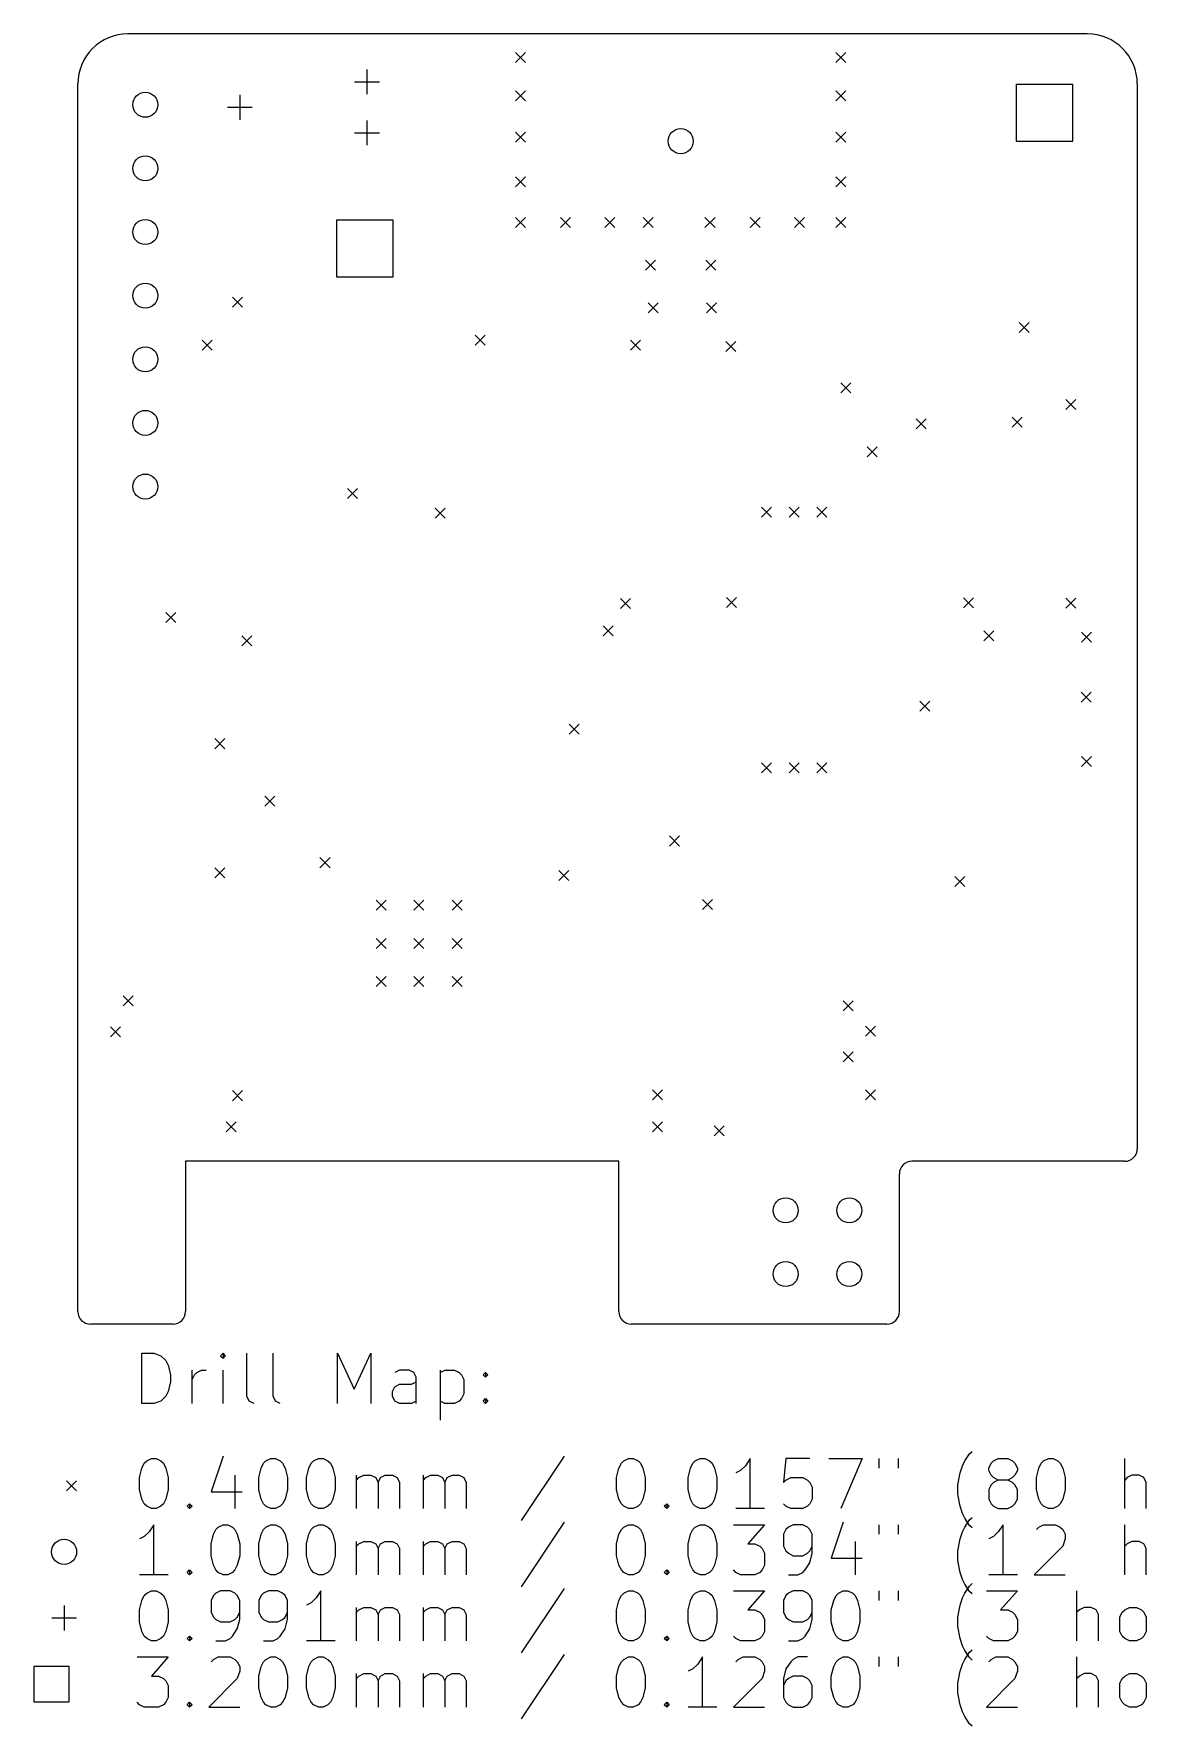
# Model space of a CAD drawing. Extents: x 81.3 to 151.1, y -172.5 to -105.
# Drawn here: x 81.3 to 125.7, y -172.5 to -105 of the extents above; entities that cross this region are included whole.
import ezdxf

# ---------------------------------------------------------------- set-up
doc = ezdxf.new("R2010")
doc.units = 0
doc.layers.add('BLACK', color=7, linetype='CONTINUOUS')

msp = doc.modelspace()

# ---------------------------------------------------------------- linework, layer by layer
at = {"layer": 'BLACK', "linetype": 'CONTINUOUS'}
for p, q in [((123.332, -104.968), (85.032, -104.968)), ((100.5, -105.718), (100.9, -106.118)), ((100.9, -105.718), (100.5, -106.118)), ((113.3, -105.718), (113.7, -106.118)), ((113.7, -105.718), (113.3, -106.118)), ((94.576, -106.39), (94.576, -107.381)), ((83.032, -155.968), (83.032, -106.968)), ((94.0807, -106.885), (95.0713, -106.885)), ((100.5, -107.242), (100.9, -107.642)), ((100.9, -107.242), (100.5, -107.642)), ((113.3, -107.242), (113.7, -107.642)), ((113.7, -107.242), (113.3, -107.642)), ((122.761, -106.989), (120.499, -106.989)), ((120.499, -106.989), (120.499, -109.251)), ((122.761, -109.251), (122.761, -106.989)), ((125.332, -106.968), (125.332, -149.468)), ((89.0007, -107.901), (89.9913, -107.901)), ((89.496, -107.406), (89.496, -108.397)), ((94.576, -108.422), (94.576, -109.413)), ((94.0807, -108.917), (95.0713, -108.917)), ((100.5, -108.893), (100.9, -109.293)), ((100.9, -108.893), (100.5, -109.293)), ((113.3, -108.893), (113.7, -109.293)), ((113.7, -108.893), (113.3, -109.293)), ((120.499, -109.251), (122.761, -109.251)), ((100.5, -110.671), (100.9, -111.071)), ((100.9, -110.671), (100.5, -111.071)), ((113.3, -110.671), (113.7, -111.071)), ((113.7, -110.671), (113.3, -111.071)), ((95.6194, -112.407), (93.3566, -112.407)), ((93.3566, -112.407), (93.3566, -114.669)), ((95.6194, -114.669), (95.6194, -112.407)), ((100.5, -112.3), (100.9, -112.7)), ((100.9, -112.3), (100.5, -112.7)), ((102.3, -112.3), (102.7, -112.7)), ((102.7, -112.3), (102.3, -112.7)), ((104.078, -112.3), (104.478, -112.7)), ((104.478, -112.3), (104.078, -112.7)), ((105.6, -112.3), (106, -112.7)), ((106, -112.3), (105.6, -112.7)), ((108.071, -112.3), (108.471, -112.7)), ((108.471, -112.3), (108.071, -112.7)), ((109.871, -112.3), (110.271, -112.7)), ((110.271, -112.3), (109.871, -112.7)), ((111.649, -112.3), (112.049, -112.7)), ((112.049, -112.3), (111.649, -112.7)), ((113.3, -112.3), (113.7, -112.7)), ((113.7, -112.3), (113.3, -112.7)), ((105.7, -114), (106.1, -114.4)), ((106.1, -114), (105.7, -114.4)), ((108.1, -114), (108.5, -114.4)), ((108.5, -114), (108.1, -114.4)), ((93.3566, -114.669), (95.6194, -114.669)), ((89.208, -115.472), (89.608, -115.872)), ((89.608, -115.472), (89.208, -115.872)), ((105.8, -115.7), (106.2, -116.1)), ((106.2, -115.7), (105.8, -116.1)), ((108.129, -115.7), (108.529, -116.1)), ((108.529, -115.7), (108.129, -116.1)), ((120.613, -116.487), (121.013, -116.887)), ((121.013, -116.487), (120.613, -116.887)), ((88, -117.2), (88.4, -117.6)), ((88.4, -117.2), (88, -117.6)), ((98.9, -117), (99.3, -117.4)), ((99.3, -117), (98.9, -117.4)), ((105.1, -117.2), (105.5, -117.6)), ((105.5, -117.2), (105.1, -117.6)), ((108.9, -117.25), (109.3, -117.65)), ((109.3, -117.25), (108.9, -117.65)), ((113.5, -118.9), (113.9, -119.3)), ((113.9, -118.9), (113.5, -119.3)), ((122.482, -119.561), (122.882, -119.961)), ((122.882, -119.561), (122.482, -119.961)), ((116.497, -120.339), (116.897, -120.739)), ((116.897, -120.339), (116.497, -120.739)), ((120.332, -120.268), (120.732, -120.668)), ((120.732, -120.268), (120.332, -120.668)), ((114.55, -121.45), (114.95, -121.85)), ((114.95, -121.45), (114.55, -121.85)), ((93.8, -123.117), (94.2, -123.517)), ((94.2, -123.117), (93.8, -123.517)), ((97.3, -123.9), (97.7, -124.3)), ((97.7, -123.9), (97.3, -124.3)), ((110.332, -123.854), (110.732, -124.254)), ((110.732, -123.854), (110.332, -124.254)), ((111.432, -123.854), (111.832, -124.254)), ((111.832, -123.854), (111.432, -124.254)), ((112.532, -123.854), (112.932, -124.254)), ((112.932, -123.854), (112.532, -124.254)), ((104.7, -127.5), (105.1, -127.9)), ((105.1, -127.5), (104.7, -127.9)), ((108.932, -127.468), (109.332, -127.868)), ((109.332, -127.468), (108.932, -127.868)), ((118.396, -127.476), (118.796, -127.876)), ((118.796, -127.476), (118.396, -127.876)), ((122.482, -127.498), (122.882, -127.898)), ((122.882, -127.498), (122.482, -127.898)), ((86.541, -128.07), (86.941, -128.47)), ((86.941, -128.07), (86.541, -128.47)), ((89.575, -129), (89.975, -129.4)), ((89.975, -129), (89.575, -129.4)), ((104, -128.6), (104.4, -129)), ((104.4, -128.6), (104, -129)), ((119.2, -128.8), (119.6, -129.2)), ((119.6, -128.8), (119.2, -129.2)), ((123.1, -128.85), (123.5, -129.25)), ((123.5, -128.85), (123.1, -129.25)), ((116.65, -131.6), (117.05, -132)), ((117.05, -131.6), (116.65, -132)), ((123.09, -131.24), (123.49, -131.64)), ((123.49, -131.24), (123.09, -131.64)), ((102.652, -132.515), (103.052, -132.915)), ((103.052, -132.515), (102.652, -132.915)), ((88.5, -133.1), (88.9, -133.5)), ((88.9, -133.1), (88.5, -133.5)), ((110.332, -134.068), (110.732, -134.468)), ((110.732, -134.068), (110.332, -134.468)), ((111.432, -134.068), (111.832, -134.468)), ((111.832, -134.068), (111.432, -134.468)), ((112.532, -134.068), (112.932, -134.468)), ((112.932, -134.068), (112.532, -134.468)), ((123.1, -133.81), (123.5, -134.21)), ((123.5, -133.81), (123.1, -134.21)), ((90.5, -135.4), (90.9, -135.8)), ((90.9, -135.4), (90.5, -135.8)), ((106.649, -136.985), (107.049, -137.385)), ((107.049, -136.985), (106.649, -137.385)), ((88.5, -138.25), (88.9, -138.65)), ((88.9, -138.25), (88.5, -138.65)), ((92.7, -137.85), (93.1, -138.25)), ((93.1, -137.85), (92.7, -138.25)), ((102.232, -138.368), (102.632, -138.768)), ((102.632, -138.368), (102.232, -138.768)), ((118.05, -138.6), (118.45, -139)), ((118.45, -138.6), (118.05, -139)), ((94.9484, -139.551), (95.3484, -139.951)), ((95.3484, -139.551), (94.9484, -139.951)), ((96.447, -139.551), (96.847, -139.951)), ((96.847, -139.551), (96.447, -139.951)), ((97.971, -139.551), (98.371, -139.951)), ((98.371, -139.551), (97.971, -139.951)), ((107.975, -139.525), (108.375, -139.925)), ((108.375, -139.525), (107.975, -139.925)), ((94.9484, -141.075), (95.3484, -141.475)), ((95.3484, -141.075), (94.9484, -141.475)), ((96.447, -141.075), (96.847, -141.475)), ((96.847, -141.075), (96.447, -141.475)), ((97.971, -141.075), (98.371, -141.475)), ((98.371, -141.075), (97.971, -141.475)), ((94.9484, -142.599), (95.3484, -142.999)), ((95.3484, -142.599), (94.9484, -142.999)), ((96.447, -142.599), (96.847, -142.999)), ((96.847, -142.599), (96.447, -142.999)), ((97.971, -142.599), (98.371, -142.999)), ((98.371, -142.599), (97.971, -142.999)), ((84.8392, -143.361), (85.2392, -143.761)), ((85.2392, -143.361), (84.8392, -143.761)), ((113.592, -143.564), (113.992, -143.964)), ((113.992, -143.564), (113.592, -143.964)), ((84.3312, -144.605), (84.7312, -145.005)), ((84.7312, -144.605), (84.3312, -145.005)), ((114.481, -144.58), (114.881, -144.98)), ((114.881, -144.58), (114.481, -144.98)), ((113.592, -145.596), (113.992, -145.996)), ((113.992, -145.596), (113.592, -145.996)), ((89.2, -147.15), (89.6, -147.55)), ((89.6, -147.15), (89.2, -147.55)), ((105.972, -147.12), (106.372, -147.52)), ((106.372, -147.12), (105.972, -147.52)), ((114.481, -147.12), (114.881, -147.52)), ((114.881, -147.12), (114.481, -147.52)), ((88.954, -148.39), (89.354, -148.79)), ((89.354, -148.39), (88.954, -148.79)), ((105.972, -148.39), (106.372, -148.79)), ((106.372, -148.39), (105.972, -148.79)), ((108.431, -148.551), (108.831, -148.951)), ((108.831, -148.551), (108.431, -148.951)), ((104.632, -149.968), (87.332, -149.968)), ((87.332, -149.968), (87.332, -155.968)), ((104.632, -155.968), (104.632, -149.968)), ((115.832, -155.968), (115.832, -150.468)), ((124.832, -149.968), (116.332, -149.968)), ((86.832, -156.468), (83.532, -156.468)), ((115.332, -156.468), (105.132, -156.468)), ((85.5898, -159.633), (85.5898, -157.633)), ((85.5898, -157.633), (86.066, -157.633)), ((86.066, -157.633), (86.3517, -157.728)), ((86.3517, -157.728), (86.5421, -157.919)), ((86.5421, -157.919), (86.6374, -158.109)), ((88.8279, -157.633), (88.7326, -157.728)), ((88.7326, -157.728), (88.8279, -157.823)), ((88.9231, -157.728), (88.8279, -157.633)), ((88.8279, -157.633), (88.8279, -157.823)), ((88.8279, -157.823), (88.9231, -157.728)), ((89.7802, -159.347), (89.7802, -157.633)), ((90.8279, -159.347), (90.8279, -157.633)), ((93.3993, -159.633), (93.3993, -157.633)), ((93.3993, -157.633), (94.066, -159.061)), ((94.066, -159.061), (94.7326, -157.633)), ((94.7326, -157.633), (94.7326, -159.633)), ((86.6374, -158.109), (86.7326, -158.49)), ((86.7326, -158.49), (86.7326, -158.776)), ((87.5898, -159.633), (87.5898, -158.3)), ((87.5898, -158.68), (87.685, -158.49)), ((87.685, -158.49), (87.7802, -158.395)), ((87.7802, -158.395), (87.9707, -158.3)), ((87.9707, -158.3), (88.1612, -158.3)), ((88.8279, -159.633), (88.8279, -158.3)), ((95.8755, -158.3), (95.685, -158.395)), ((96.2564, -158.3), (95.8755, -158.3)), ((96.4469, -158.395), (96.2564, -158.3)), ((96.5421, -158.585), (96.4469, -158.395)), ((96.5421, -159.633), (96.5421, -158.585)), ((97.4945, -158.3), (97.4945, -160.3)), ((97.4945, -158.395), (97.685, -158.3)), ((97.685, -158.3), (98.066, -158.3)), ((98.066, -158.3), (98.2564, -158.395)), ((98.2564, -158.395), (98.3517, -158.49)), ((98.3517, -158.49), (98.4469, -158.68)), ((98.4469, -158.68), (98.4469, -159.252)), ((99.2088, -158.49), (99.3041, -158.395)), ((99.3041, -158.585), (99.2088, -158.49)), ((99.3041, -158.395), (99.3993, -158.49)), ((99.3041, -158.395), (99.3041, -158.585)), ((99.3993, -158.49), (99.3041, -158.585)), ((86.5421, -159.347), (86.3517, -159.538)), ((86.6374, -159.157), (86.5421, -159.347)), ((86.7326, -158.776), (86.6374, -159.157)), ((89.8755, -159.538), (89.7802, -159.347)), ((90.9231, -159.538), (90.8279, -159.347)), ((95.5898, -159.157), (95.685, -158.966)), ((95.5898, -159.347), (95.5898, -159.157)), ((95.685, -159.538), (95.5898, -159.347)), ((95.685, -158.966), (95.8755, -158.871)), ((95.8755, -158.871), (96.3517, -158.871)), ((96.3517, -158.871), (96.5421, -158.776)), ((98.4469, -159.252), (98.3517, -159.442)), ((86.066, -159.633), (85.5898, -159.633)), ((86.3517, -159.538), (86.066, -159.633)), ((90.066, -159.633), (89.8755, -159.538)), ((91.1136, -159.633), (90.9231, -159.538)), ((95.8755, -159.633), (95.685, -159.538)), ((96.3517, -159.633), (95.8755, -159.633)), ((96.5421, -159.538), (96.3517, -159.633)), ((97.685, -159.633), (97.4945, -159.538)), ((98.066, -159.633), (97.685, -159.633)), ((98.2564, -159.538), (98.066, -159.633)), ((98.3517, -159.442), (98.2564, -159.538)), ((99.2088, -159.538), (99.3041, -159.442)), ((99.3041, -159.633), (99.2088, -159.538)), ((99.3041, -159.442), (99.3993, -159.538)), ((99.3041, -159.442), (99.3041, -159.633)), ((99.3993, -159.538), (99.3041, -159.633)), ((85.5898, -162.214), (85.685, -162.023)), ((85.685, -162.023), (85.7802, -161.928)), ((85.7802, -161.928), (85.9707, -161.833)), ((85.9707, -161.833), (86.1612, -161.833)), ((86.1612, -161.833), (86.3517, -161.928)), ((86.3517, -161.928), (86.4469, -162.023)), ((86.4469, -162.023), (86.5421, -162.214)), ((88.8279, -161.738), (88.3517, -163.166)), ((90.3517, -162.214), (90.4469, -162.023)), ((90.4469, -162.023), (90.5421, -161.928)), ((90.5421, -161.928), (90.7326, -161.833)), ((90.7326, -161.833), (90.9231, -161.833)), ((90.9231, -161.833), (91.1136, -161.928)), ((91.1136, -161.928), (91.2088, -162.023)), ((91.2088, -162.023), (91.3041, -162.214)), ((92.2564, -162.214), (92.3517, -162.023)), ((92.3517, -162.023), (92.4469, -161.928)), ((92.4469, -161.928), (92.6374, -161.833)), ((92.6374, -161.833), (92.8279, -161.833)), ((92.8279, -161.833), (93.0183, -161.928)), ((93.0183, -161.928), (93.1136, -162.023)), ((93.1136, -162.023), (93.2088, -162.214)), ((102.447, -161.738), (100.733, -164.309)), ((104.637, -162.214), (104.733, -162.023)), ((104.733, -162.023), (104.828, -161.928)), ((104.828, -161.928), (105.018, -161.833)), ((105.018, -161.833), (105.209, -161.833)), ((105.209, -161.833), (105.399, -161.928)), ((105.399, -161.928), (105.495, -162.023)), ((105.495, -162.023), (105.59, -162.214)), ((107.495, -162.214), (107.59, -162.023)), ((107.59, -162.023), (107.685, -161.928)), ((107.685, -161.928), (107.875, -161.833)), ((107.875, -161.833), (108.066, -161.833)), ((108.066, -161.833), (108.256, -161.928)), ((108.256, -161.928), (108.352, -162.023)), ((108.352, -162.023), (108.447, -162.214)), ((109.875, -161.833), (109.685, -162.119)), ((109.875, -163.833), (109.875, -161.833)), ((111.304, -161.833), (111.209, -162.785)), ((112.256, -161.833), (111.304, -161.833)), ((113.018, -161.833), (114.352, -161.833)), ((114.352, -161.833), (113.495, -163.833)), ((115.018, -161.833), (115.018, -162.214)), ((115.78, -161.833), (115.78, -162.214)), ((118.352, -162.119), (118.447, -161.928)), ((118.447, -161.928), (118.637, -161.642)), ((118.637, -161.642), (118.733, -161.547)), ((119.399, -162.214), (119.495, -162.023)), ((119.495, -162.023), (119.59, -161.928)), ((119.59, -161.928), (119.78, -161.833)), ((119.78, -161.833), (120.161, -161.833)), ((120.161, -161.833), (120.352, -161.928)), ((120.352, -161.928), (120.447, -162.023)), ((120.447, -162.023), (120.542, -162.214)), ((121.399, -162.214), (121.495, -162.023)), ((121.495, -162.023), (121.59, -161.928)), ((121.59, -161.928), (121.78, -161.833)), ((121.78, -161.833), (121.971, -161.833)), ((121.971, -161.833), (122.161, -161.928)), ((122.161, -161.928), (122.256, -162.023)), ((122.256, -162.023), (122.352, -162.214)), ((124.828, -163.833), (124.828, -161.833)), ((82.582, -162.718), (82.982, -163.118)), ((82.982, -162.718), (82.582, -163.118)), ((85.4945, -162.595), (85.5898, -162.214)), ((85.4945, -163.071), (85.4945, -162.595)), ((86.5421, -162.214), (86.6374, -162.595)), ((86.6374, -162.595), (86.6374, -163.071)), ((89.3041, -162.5), (89.3041, -163.833)), ((90.2564, -162.595), (90.3517, -162.214)), ((90.2564, -163.071), (90.2564, -162.595)), ((91.3041, -162.214), (91.3993, -162.595)), ((91.3993, -162.595), (91.3993, -163.071)), ((92.1612, -162.595), (92.2564, -162.214)), ((92.1612, -163.071), (92.1612, -162.595)), ((93.2088, -162.214), (93.3041, -162.595)), ((93.3041, -162.595), (93.3041, -163.071)), ((94.1612, -163.833), (94.1612, -162.5)), ((94.1612, -162.69), (94.2564, -162.595)), ((94.2564, -162.595), (94.4469, -162.5)), ((94.4469, -162.5), (94.7326, -162.5)), ((94.7326, -162.5), (94.9231, -162.595)), ((94.9231, -162.595), (95.0183, -162.785)), ((95.0183, -162.785), (95.1136, -162.595)), ((95.0183, -162.785), (95.0183, -163.833)), ((95.1136, -162.595), (95.3041, -162.5)), ((95.3041, -162.5), (95.5898, -162.5)), ((95.5898, -162.5), (95.7802, -162.595)), ((95.7802, -162.595), (95.8755, -162.785)), ((95.8755, -162.785), (95.8755, -163.833)), ((96.8279, -163.833), (96.8279, -162.5)), ((96.8279, -162.69), (96.9231, -162.595)), ((96.9231, -162.595), (97.1136, -162.5)), ((97.1136, -162.5), (97.3993, -162.5)), ((97.3993, -162.5), (97.5898, -162.595)), ((97.5898, -162.595), (97.685, -162.785)), ((97.685, -162.785), (97.7802, -162.595)), ((97.685, -162.785), (97.685, -163.833)), ((97.7802, -162.595), (97.9707, -162.5)), ((97.9707, -162.5), (98.2564, -162.5)), ((98.2564, -162.5), (98.4469, -162.595)), ((98.4469, -162.595), (98.5421, -162.785)), ((98.5421, -162.785), (98.5421, -163.833)), ((104.542, -162.595), (104.637, -162.214)), ((104.542, -163.071), (104.542, -162.595)), ((105.59, -162.214), (105.685, -162.595)), ((105.685, -162.595), (105.685, -163.071)), ((107.399, -162.595), (107.495, -162.214)), ((107.399, -163.071), (107.399, -162.595)), ((108.447, -162.214), (108.542, -162.595)), ((108.542, -162.595), (108.542, -163.071)), ((109.495, -162.309), (109.304, -162.404)), ((109.685, -162.119), (109.495, -162.309)), ((111.209, -162.785), (111.304, -162.69)), ((111.304, -162.69), (111.495, -162.595)), ((111.495, -162.595), (111.971, -162.595)), ((111.971, -162.595), (112.161, -162.69)), ((112.161, -162.69), (112.256, -162.785)), ((112.256, -162.785), (112.352, -162.976)), ((118.161, -162.88), (118.256, -162.404)), ((118.256, -162.404), (118.352, -162.119)), ((119.399, -162.309), (119.399, -162.214)), ((119.495, -162.5), (119.399, -162.309)), ((119.59, -162.595), (119.495, -162.5)), ((119.59, -162.785), (119.495, -162.88)), ((119.78, -162.69), (119.59, -162.595)), ((119.78, -162.69), (119.59, -162.785)), ((120.161, -162.69), (119.78, -162.69)), ((120.352, -162.595), (120.161, -162.69)), ((120.352, -162.785), (120.161, -162.69)), ((120.447, -162.5), (120.352, -162.595)), ((120.447, -162.88), (120.352, -162.785)), ((120.542, -162.309), (120.447, -162.5)), ((120.542, -162.214), (120.542, -162.309)), ((121.304, -162.595), (121.399, -162.214)), ((121.304, -163.071), (121.304, -162.595)), ((122.352, -162.214), (122.447, -162.595)), ((122.447, -162.595), (122.447, -163.071)), ((124.923, -162.595), (124.828, -162.69)), ((125.114, -162.5), (124.923, -162.595)), ((125.399, -162.5), (125.114, -162.5)), ((125.59, -162.595), (125.399, -162.5)), ((125.685, -162.785), (125.59, -162.595)), ((125.685, -163.833), (125.685, -162.785)), ((85.5898, -163.452), (85.4945, -163.071)), ((85.685, -163.642), (85.5898, -163.452)), ((86.5421, -163.452), (86.4469, -163.642)), ((86.6374, -163.071), (86.5421, -163.452)), ((88.3517, -163.166), (89.5898, -163.166)), ((90.3517, -163.452), (90.2564, -163.071)), ((90.4469, -163.642), (90.3517, -163.452)), ((91.3041, -163.452), (91.2088, -163.642)), ((91.3993, -163.071), (91.3041, -163.452)), ((92.2564, -163.452), (92.1612, -163.071)), ((92.3517, -163.642), (92.2564, -163.452)), ((93.2088, -163.452), (93.1136, -163.642)), ((93.3041, -163.071), (93.2088, -163.452)), ((104.637, -163.452), (104.542, -163.071)), ((104.733, -163.642), (104.637, -163.452)), ((105.59, -163.452), (105.495, -163.642)), ((105.685, -163.071), (105.59, -163.452)), ((107.495, -163.452), (107.399, -163.071)), ((107.59, -163.642), (107.495, -163.452)), ((108.447, -163.452), (108.352, -163.642)), ((108.542, -163.071), (108.447, -163.452)), ((112.352, -163.452), (112.256, -163.642)), ((112.352, -162.976), (112.352, -163.452)), ((118.161, -163.261), (118.161, -162.88)), ((118.256, -163.738), (118.161, -163.261)), ((119.495, -162.88), (119.399, -163.071)), ((119.399, -163.071), (119.399, -163.452)), ((119.399, -163.452), (119.495, -163.642)), ((120.542, -163.071), (120.447, -162.88)), ((120.447, -163.642), (120.542, -163.452)), ((120.542, -163.452), (120.542, -163.071)), ((121.399, -163.452), (121.304, -163.071)), ((121.495, -163.642), (121.399, -163.452)), ((122.352, -163.452), (122.256, -163.642)), ((122.447, -163.071), (122.352, -163.452)), ((85.7802, -163.738), (85.685, -163.642)), ((85.9707, -163.833), (85.7802, -163.738)), ((86.1612, -163.833), (85.9707, -163.833)), ((86.3517, -163.738), (86.1612, -163.833)), ((86.4469, -163.642), (86.3517, -163.738)), ((87.3993, -163.738), (87.4945, -163.642)), ((87.4945, -163.833), (87.3993, -163.738)), ((87.4945, -163.642), (87.5898, -163.738)), ((87.4945, -163.642), (87.4945, -163.833)), ((87.5898, -163.738), (87.4945, -163.833)), ((90.5421, -163.738), (90.4469, -163.642)), ((90.7326, -163.833), (90.5421, -163.738)), ((90.9231, -163.833), (90.7326, -163.833)), ((91.1136, -163.738), (90.9231, -163.833)), ((91.2088, -163.642), (91.1136, -163.738)), ((92.4469, -163.738), (92.3517, -163.642)), ((92.6374, -163.833), (92.4469, -163.738)), ((92.8279, -163.833), (92.6374, -163.833)), ((93.0183, -163.738), (92.8279, -163.833)), ((93.1136, -163.642), (93.0183, -163.738)), ((104.828, -163.738), (104.733, -163.642)), ((105.018, -163.833), (104.828, -163.738)), ((105.209, -163.833), (105.018, -163.833)), ((105.399, -163.738), (105.209, -163.833)), ((105.495, -163.642), (105.399, -163.738)), ((106.447, -163.738), (106.542, -163.642)), ((106.542, -163.833), (106.447, -163.738)), ((106.542, -163.642), (106.637, -163.738)), ((106.542, -163.642), (106.542, -163.833)), ((106.637, -163.738), (106.542, -163.833)), ((107.685, -163.738), (107.59, -163.642)), ((107.875, -163.833), (107.685, -163.738)), ((108.066, -163.833), (107.875, -163.833)), ((108.256, -163.738), (108.066, -163.833)), ((108.352, -163.642), (108.256, -163.738)), ((110.447, -163.833), (109.304, -163.833)), ((111.304, -163.738), (111.209, -163.642)), ((111.495, -163.833), (111.304, -163.738)), ((111.971, -163.833), (111.495, -163.833)), ((112.161, -163.738), (111.971, -163.833)), ((112.256, -163.642), (112.161, -163.738)), ((118.352, -164.023), (118.256, -163.738)), ((118.447, -164.214), (118.352, -164.023)), ((119.495, -163.642), (119.59, -163.738)), ((119.59, -163.738), (119.78, -163.833)), ((119.78, -163.833), (120.161, -163.833)), ((120.161, -163.833), (120.352, -163.738)), ((120.352, -163.738), (120.447, -163.642)), ((121.59, -163.738), (121.495, -163.642)), ((121.78, -163.833), (121.59, -163.738)), ((121.971, -163.833), (121.78, -163.833)), ((122.161, -163.738), (121.971, -163.833)), ((122.256, -163.642), (122.161, -163.738)), ((85.8755, -164.759), (85.685, -164.949)), ((86.066, -164.473), (85.8755, -164.759)), ((86.066, -166.473), (86.066, -164.473)), ((88.4469, -164.854), (88.5421, -164.663)), ((88.5421, -164.663), (88.6374, -164.568)), ((88.6374, -164.568), (88.8279, -164.473)), ((88.8279, -164.473), (89.0183, -164.473)), ((89.0183, -164.473), (89.2088, -164.568)), ((89.2088, -164.568), (89.3041, -164.663)), ((89.3041, -164.663), (89.3993, -164.854)), ((90.3517, -164.854), (90.4469, -164.663)), ((90.4469, -164.663), (90.5421, -164.568)), ((90.5421, -164.568), (90.7326, -164.473)), ((90.7326, -164.473), (90.9231, -164.473)), ((90.9231, -164.473), (91.1136, -164.568)), ((91.1136, -164.568), (91.2088, -164.663)), ((91.2088, -164.663), (91.3041, -164.854)), ((92.2564, -164.854), (92.3517, -164.663)), ((92.3517, -164.663), (92.4469, -164.568)), ((92.4469, -164.568), (92.6374, -164.473)), ((92.6374, -164.473), (92.8279, -164.473)), ((92.8279, -164.473), (93.0183, -164.568)), ((93.0183, -164.568), (93.1136, -164.663)), ((93.1136, -164.663), (93.2088, -164.854)), ((102.447, -164.378), (100.733, -166.949)), ((104.637, -164.854), (104.733, -164.663)), ((104.733, -164.663), (104.828, -164.568)), ((104.828, -164.568), (105.018, -164.473)), ((105.018, -164.473), (105.209, -164.473)), ((105.209, -164.473), (105.399, -164.568)), ((105.399, -164.568), (105.495, -164.663)), ((105.495, -164.663), (105.59, -164.854)), ((107.495, -164.854), (107.59, -164.663)), ((107.59, -164.663), (107.685, -164.568)), ((107.685, -164.568), (107.875, -164.473)), ((107.875, -164.473), (108.066, -164.473)), ((108.066, -164.473), (108.256, -164.568)), ((108.256, -164.568), (108.352, -164.663)), ((108.352, -164.663), (108.447, -164.854)), ((109.209, -164.473), (110.447, -164.473)), ((110.447, -164.473), (109.78, -165.235)), ((111.304, -164.663), (111.209, -164.854)), ((111.399, -164.568), (111.304, -164.663)), ((111.59, -164.473), (111.399, -164.568)), ((111.971, -164.473), (111.59, -164.473)), ((112.161, -164.568), (111.971, -164.473)), ((112.256, -164.663), (112.161, -164.568)), ((112.352, -164.854), (112.256, -164.663)), ((113.59, -164.378), (113.114, -165.806)), ((115.018, -164.473), (115.018, -164.854)), ((115.78, -164.473), (115.78, -164.854)), ((118.256, -165.044), (118.352, -164.759)), ((118.352, -164.759), (118.447, -164.568)), ((118.637, -164.5), (118.447, -164.214)), ((118.447, -164.568), (118.637, -164.282)), ((118.637, -164.282), (118.733, -164.187)), ((118.733, -164.595), (118.637, -164.5)), ((119.78, -164.759), (119.59, -164.949)), ((119.971, -164.473), (119.78, -164.759)), ((119.971, -166.473), (119.971, -164.473)), ((121.304, -164.663), (121.399, -164.568)), ((121.399, -164.568), (121.59, -164.473)), ((121.59, -164.473), (122.066, -164.473)), ((122.066, -164.473), (122.256, -164.568)), ((122.256, -164.568), (122.352, -164.663)), ((122.352, -164.663), (122.447, -164.854)), ((124.828, -166.473), (124.828, -164.473)), ((85.685, -164.949), (85.4945, -165.044)), ((88.3517, -165.235), (88.4469, -164.854)), ((88.3517, -165.711), (88.3517, -165.235)), ((89.3993, -164.854), (89.4945, -165.235)), ((89.4945, -165.235), (89.4945, -165.711)), ((90.2564, -165.235), (90.3517, -164.854)), ((90.2564, -165.711), (90.2564, -165.235)), ((91.3041, -164.854), (91.3993, -165.235)), ((91.3993, -165.235), (91.3993, -165.711)), ((92.1612, -165.235), (92.2564, -164.854)), ((92.1612, -165.711), (92.1612, -165.235)), ((93.2088, -164.854), (93.3041, -165.235)), ((93.3041, -165.235), (93.3041, -165.711)), ((94.1612, -166.473), (94.1612, -165.14)), ((94.1612, -165.33), (94.2564, -165.235)), ((94.2564, -165.235), (94.4469, -165.14)), ((94.4469, -165.14), (94.7326, -165.14)), ((94.7326, -165.14), (94.9231, -165.235)), ((94.9231, -165.235), (95.0183, -165.425)), ((95.0183, -165.425), (95.1136, -165.235)), ((95.0183, -165.425), (95.0183, -166.473)), ((95.1136, -165.235), (95.3041, -165.14)), ((95.3041, -165.14), (95.5898, -165.14)), ((95.5898, -165.14), (95.7802, -165.235)), ((95.7802, -165.235), (95.8755, -165.425)), ((95.8755, -165.425), (95.8755, -166.473)), ((96.8279, -166.473), (96.8279, -165.14)), ((96.8279, -165.33), (96.9231, -165.235)), ((96.9231, -165.235), (97.1136, -165.14)), ((97.1136, -165.14), (97.3993, -165.14)), ((97.3993, -165.14), (97.5898, -165.235)), ((97.5898, -165.235), (97.685, -165.425)), ((97.685, -165.425), (97.7802, -165.235)), ((97.685, -165.425), (97.685, -166.473)), ((97.7802, -165.235), (97.9707, -165.14)), ((97.9707, -165.14), (98.2564, -165.14)), ((98.2564, -165.14), (98.4469, -165.235)), ((98.4469, -165.235), (98.5421, -165.425)), ((98.5421, -165.425), (98.5421, -166.473)), ((104.542, -165.235), (104.637, -164.854)), ((104.542, -165.711), (104.542, -165.235)), ((105.59, -164.854), (105.685, -165.235)), ((105.685, -165.235), (105.685, -165.711)), ((107.399, -165.235), (107.495, -164.854)), ((107.399, -165.711), (107.399, -165.235)), ((108.447, -164.854), (108.542, -165.235)), ((108.542, -165.235), (108.542, -165.711)), ((109.78, -165.235), (110.066, -165.235)), ((110.066, -165.235), (110.256, -165.33)), ((110.256, -165.33), (110.352, -165.425)), ((110.352, -165.425), (110.447, -165.616)), ((111.209, -164.854), (111.209, -165.33)), ((111.209, -165.33), (111.304, -165.52)), ((112.256, -165.52), (112.352, -165.33)), ((112.352, -165.616), (112.352, -164.854)), ((114.066, -165.14), (114.066, -166.473)), ((118.161, -165.52), (118.256, -165.044)), ((119.59, -164.949), (119.399, -165.044)), ((122.352, -165.33), (121.209, -166.473)), ((122.447, -165.044), (122.352, -165.33)), ((122.447, -164.854), (122.447, -165.044)), ((124.923, -165.235), (124.828, -165.33)), ((125.114, -165.14), (124.923, -165.235)), ((125.399, -165.14), (125.114, -165.14)), ((125.59, -165.235), (125.399, -165.14)), ((125.685, -165.425), (125.59, -165.235)), ((125.685, -166.473), (125.685, -165.425)), ((88.4469, -166.092), (88.3517, -165.711)), ((88.5421, -166.282), (88.4469, -166.092)), ((89.3993, -166.092), (89.3041, -166.282)), ((89.4945, -165.711), (89.3993, -166.092)), ((90.3517, -166.092), (90.2564, -165.711)), ((90.4469, -166.282), (90.3517, -166.092)), ((91.3041, -166.092), (91.2088, -166.282)), ((91.3993, -165.711), (91.3041, -166.092)), ((92.2564, -166.092), (92.1612, -165.711)), ((92.3517, -166.282), (92.2564, -166.092)), ((93.2088, -166.092), (93.1136, -166.282)), ((93.3041, -165.711), (93.2088, -166.092)), ((104.637, -166.092), (104.542, -165.711)), ((104.733, -166.282), (104.637, -166.092)), ((105.59, -166.092), (105.495, -166.282)), ((105.685, -165.711), (105.59, -166.092)), ((107.495, -166.092), (107.399, -165.711)), ((107.59, -166.282), (107.495, -166.092)), ((108.447, -166.092), (108.352, -166.282)), ((108.542, -165.711), (108.447, -166.092)), ((110.447, -166.092), (110.352, -166.282)), ((110.447, -165.616), (110.447, -166.092)), ((111.304, -165.52), (111.399, -165.616)), ((111.399, -165.616), (111.59, -165.711)), ((111.59, -165.711), (111.971, -165.711)), ((111.971, -165.711), (112.161, -165.616)), ((112.066, -166.282), (112.256, -165.997)), ((112.161, -165.616), (112.256, -165.52)), ((112.256, -165.997), (112.352, -165.616)), ((113.114, -165.806), (114.352, -165.806)), ((118.161, -165.901), (118.161, -165.52)), ((118.256, -166.378), (118.161, -165.901)), ((86.6374, -166.473), (85.4945, -166.473)), ((87.3993, -166.378), (87.4945, -166.282)), ((87.4945, -166.473), (87.3993, -166.378)), ((87.4945, -166.282), (87.5898, -166.378)), ((87.4945, -166.282), (87.4945, -166.473)), ((87.5898, -166.378), (87.4945, -166.473)), ((88.6374, -166.378), (88.5421, -166.282)), ((88.8279, -166.473), (88.6374, -166.378)), ((89.0183, -166.473), (88.8279, -166.473)), ((89.2088, -166.378), (89.0183, -166.473)), ((89.3041, -166.282), (89.2088, -166.378)), ((90.5421, -166.378), (90.4469, -166.282)), ((90.7326, -166.473), (90.5421, -166.378)), ((90.9231, -166.473), (90.7326, -166.473)), ((91.1136, -166.378), (90.9231, -166.473)), ((91.2088, -166.282), (91.1136, -166.378)), ((92.4469, -166.378), (92.3517, -166.282)), ((92.6374, -166.473), (92.4469, -166.378)), ((92.8279, -166.473), (92.6374, -166.473)), ((93.0183, -166.378), (92.8279, -166.473)), ((93.1136, -166.282), (93.0183, -166.378)), ((104.828, -166.378), (104.733, -166.282)), ((105.018, -166.473), (104.828, -166.378)), ((105.209, -166.473), (105.018, -166.473)), ((105.399, -166.378), (105.209, -166.473)), ((105.495, -166.282), (105.399, -166.378)), ((106.447, -166.378), (106.542, -166.282)), ((106.542, -166.473), (106.447, -166.378)), ((106.542, -166.282), (106.637, -166.378)), ((106.542, -166.282), (106.542, -166.473)), ((106.637, -166.378), (106.542, -166.473)), ((107.685, -166.378), (107.59, -166.282)), ((107.875, -166.473), (107.685, -166.378)), ((108.066, -166.473), (107.875, -166.473)), ((108.256, -166.378), (108.066, -166.473)), ((108.352, -166.282), (108.256, -166.378)), ((109.304, -166.378), (109.209, -166.282)), ((109.495, -166.473), (109.304, -166.378)), ((110.066, -166.473), (109.495, -166.473)), ((110.256, -166.378), (110.066, -166.473)), ((110.352, -166.282), (110.256, -166.378)), ((111.399, -166.473), (111.78, -166.473)), ((111.78, -166.473), (111.971, -166.378)), ((111.971, -166.378), (112.066, -166.282)), ((118.352, -166.663), (118.256, -166.378)), ((118.447, -166.854), (118.352, -166.663)), ((118.637, -166.922), (118.733, -166.827)), ((120.542, -166.473), (119.399, -166.473)), ((121.209, -166.473), (122.447, -166.473)), ((85.4945, -167.875), (85.5898, -167.494)), ((85.5898, -167.494), (85.685, -167.303)), ((85.685, -167.303), (85.7802, -167.208)), ((85.7802, -167.208), (85.9707, -167.113)), ((85.9707, -167.113), (86.1612, -167.113)), ((86.1612, -167.113), (86.3517, -167.208)), ((86.3517, -167.208), (86.4469, -167.303)), ((86.4469, -167.303), (86.5421, -167.494)), ((86.5421, -167.494), (86.6374, -167.875)), ((88.4469, -167.303), (88.3517, -167.494)), ((88.3517, -167.494), (88.3517, -167.97)), ((88.5421, -167.208), (88.4469, -167.303)), ((88.7326, -167.113), (88.5421, -167.208)), ((89.1136, -167.113), (88.7326, -167.113)), ((89.3041, -167.208), (89.1136, -167.113)), ((89.3993, -167.303), (89.3041, -167.208)), ((89.4945, -167.494), (89.3993, -167.303)), ((89.4945, -168.256), (89.4945, -167.494)), ((90.3517, -167.303), (90.2564, -167.494)), ((90.2564, -167.494), (90.2564, -167.97)), ((90.4469, -167.208), (90.3517, -167.303)), ((90.6374, -167.113), (90.4469, -167.208)), ((91.0183, -167.113), (90.6374, -167.113)), ((91.2088, -167.208), (91.0183, -167.113)), ((91.3041, -167.303), (91.2088, -167.208)), ((91.3993, -167.494), (91.3041, -167.303)), ((91.3993, -168.256), (91.3993, -167.494)), ((92.5421, -167.399), (92.3517, -167.589)), ((92.7326, -167.113), (92.5421, -167.399)), ((92.7326, -169.113), (92.7326, -167.113)), ((102.447, -167.018), (100.733, -169.589)), ((104.542, -167.875), (104.637, -167.494)), ((104.637, -167.494), (104.733, -167.303)), ((104.733, -167.303), (104.828, -167.208)), ((104.828, -167.208), (105.018, -167.113)), ((105.018, -167.113), (105.209, -167.113)), ((105.209, -167.113), (105.399, -167.208)), ((105.399, -167.208), (105.495, -167.303)), ((105.495, -167.303), (105.59, -167.494)), ((105.59, -167.494), (105.685, -167.875)), ((107.399, -167.875), (107.495, -167.494)), ((107.495, -167.494), (107.59, -167.303)), ((107.59, -167.303), (107.685, -167.208)), ((107.685, -167.208), (107.875, -167.113)), ((107.875, -167.113), (108.066, -167.113)), ((108.066, -167.113), (108.256, -167.208)), ((108.256, -167.208), (108.352, -167.303)), ((108.352, -167.303), (108.447, -167.494)), ((108.447, -167.494), (108.542, -167.875)), ((109.209, -167.113), (110.447, -167.113)), ((110.447, -167.113), (109.78, -167.875)), ((111.304, -167.303), (111.209, -167.494)), ((111.209, -167.494), (111.209, -167.97)), ((111.399, -167.208), (111.304, -167.303)), ((111.59, -167.113), (111.399, -167.208)), ((111.971, -167.113), (111.59, -167.113)), ((112.161, -167.208), (111.971, -167.113)), ((112.256, -167.303), (112.161, -167.208)), ((112.352, -167.494), (112.256, -167.303)), ((112.352, -168.256), (112.352, -167.494)), ((113.114, -167.875), (113.209, -167.494)), ((113.209, -167.494), (113.304, -167.303)), ((113.304, -167.303), (113.399, -167.208)), ((113.399, -167.208), (113.59, -167.113)), ((113.59, -167.113), (113.78, -167.113)), ((113.78, -167.113), (113.971, -167.208)), ((113.971, -167.208), (114.066, -167.303)), ((114.066, -167.303), (114.161, -167.494)), ((114.161, -167.494), (114.256, -167.875)), ((115.018, -167.113), (115.018, -167.494)), ((115.78, -167.113), (115.78, -167.494)), ((118.256, -167.684), (118.352, -167.399)), ((118.352, -167.399), (118.447, -167.208)), ((118.637, -167.14), (118.447, -166.854)), ((118.447, -167.208), (118.637, -166.922)), ((118.733, -167.235), (118.637, -167.14)), ((119.304, -167.113), (120.542, -167.113)), ((120.542, -167.113), (119.875, -167.875)), ((122.923, -169.113), (122.923, -167.113)), ((82.4867, -167.703), (82.4867, -168.693)), ((85.4945, -168.351), (85.4945, -167.875)), ((86.6374, -167.875), (86.6374, -168.351)), ((88.3517, -167.97), (88.4469, -168.16)), ((88.4469, -168.16), (88.5421, -168.256)), ((89.3041, -168.256), (89.3993, -168.16)), ((89.3993, -168.16), (89.4945, -167.97)), ((90.2564, -167.97), (90.3517, -168.16)), ((90.3517, -168.16), (90.4469, -168.256)), ((91.2088, -168.256), (91.3041, -168.16)), ((91.3041, -168.16), (91.3993, -167.97)), ((92.3517, -167.589), (92.1612, -167.684)), ((94.1612, -169.113), (94.1612, -167.78)), ((94.1612, -167.97), (94.2564, -167.875)), ((94.2564, -167.875), (94.4469, -167.78)), ((94.4469, -167.78), (94.7326, -167.78)), ((94.7326, -167.78), (94.9231, -167.875)), ((94.9231, -167.875), (95.0183, -168.065)), ((95.0183, -168.065), (95.1136, -167.875)), ((95.0183, -168.065), (95.0183, -169.113)), ((95.1136, -167.875), (95.3041, -167.78)), ((95.3041, -167.78), (95.5898, -167.78)), ((95.5898, -167.78), (95.7802, -167.875)), ((95.7802, -167.875), (95.8755, -168.065)), ((95.8755, -168.065), (95.8755, -169.113)), ((96.8279, -169.113), (96.8279, -167.78)), ((96.8279, -167.97), (96.9231, -167.875)), ((96.9231, -167.875), (97.1136, -167.78)), ((97.1136, -167.78), (97.3993, -167.78)), ((97.3993, -167.78), (97.5898, -167.875)), ((97.5898, -167.875), (97.685, -168.065)), ((97.685, -168.065), (97.7802, -167.875)), ((97.685, -168.065), (97.685, -169.113)), ((97.7802, -167.875), (97.9707, -167.78)), ((97.9707, -167.78), (98.2564, -167.78)), ((98.2564, -167.78), (98.4469, -167.875)), ((98.4469, -167.875), (98.5421, -168.065)), ((98.5421, -168.065), (98.5421, -169.113)), ((104.542, -168.351), (104.542, -167.875)), ((105.685, -167.875), (105.685, -168.351)), ((107.399, -168.351), (107.399, -167.875)), ((108.542, -167.875), (108.542, -168.351)), ((109.78, -167.875), (110.066, -167.875)), ((110.066, -167.875), (110.256, -167.97)), ((110.256, -167.97), (110.352, -168.065)), ((110.352, -168.065), (110.447, -168.256)), ((111.209, -167.97), (111.304, -168.16)), ((111.304, -168.16), (111.399, -168.256)), ((112.161, -168.256), (112.256, -168.16)), ((112.256, -168.16), (112.352, -167.97)), ((113.114, -168.351), (113.114, -167.875)), ((114.256, -167.875), (114.256, -168.351)), ((118.161, -168.16), (118.256, -167.684)), ((118.161, -168.541), (118.161, -168.16)), ((119.875, -167.875), (120.161, -167.875)), ((120.161, -167.875), (120.352, -167.97)), ((120.352, -167.97), (120.447, -168.065)), ((120.447, -168.065), (120.542, -168.256)), ((123.018, -167.875), (122.923, -167.97)), ((123.209, -167.78), (123.018, -167.875)), ((123.495, -167.78), (123.209, -167.78)), ((123.685, -167.875), (123.495, -167.78)), ((123.78, -168.065), (123.685, -167.875)), ((123.78, -169.113), (123.78, -168.065)), ((124.637, -168.16), (124.733, -167.97)), ((124.637, -168.732), (124.637, -168.16)), ((124.733, -167.97), (124.828, -167.875)), ((124.828, -167.875), (125.018, -167.78)), ((125.018, -167.78), (125.304, -167.78)), ((125.304, -167.78), (125.495, -167.875)), ((125.495, -167.875), (125.59, -167.97)), ((125.59, -167.97), (125.685, -168.16)), ((125.685, -168.16), (125.685, -168.732)), ((81.9914, -168.198), (82.982, -168.198)), ((85.5898, -168.732), (85.4945, -168.351)), ((85.685, -168.922), (85.5898, -168.732)), ((86.5421, -168.732), (86.4469, -168.922)), ((86.6374, -168.351), (86.5421, -168.732)), ((88.5421, -168.256), (88.7326, -168.351)), ((88.7326, -168.351), (89.1136, -168.351)), ((89.1136, -168.351), (89.3041, -168.256)), ((89.2088, -168.922), (89.3993, -168.637)), ((89.3993, -168.637), (89.4945, -168.256)), ((90.4469, -168.256), (90.6374, -168.351)), ((90.6374, -168.351), (91.0183, -168.351)), ((91.0183, -168.351), (91.2088, -168.256)), ((91.1136, -168.922), (91.3041, -168.637)), ((91.3041, -168.637), (91.3993, -168.256)), ((104.637, -168.732), (104.542, -168.351)), ((104.733, -168.922), (104.637, -168.732)), ((105.59, -168.732), (105.495, -168.922)), ((105.685, -168.351), (105.59, -168.732)), ((107.495, -168.732), (107.399, -168.351)), ((107.59, -168.922), (107.495, -168.732)), ((108.447, -168.732), (108.352, -168.922)), ((108.542, -168.351), (108.447, -168.732)), ((110.447, -168.732), (110.352, -168.922)), ((110.447, -168.256), (110.447, -168.732)), ((111.399, -168.256), (111.59, -168.351)), ((111.59, -168.351), (111.971, -168.351)), ((111.971, -168.351), (112.161, -168.256)), ((112.066, -168.922), (112.256, -168.637)), ((112.256, -168.637), (112.352, -168.256)), ((113.209, -168.732), (113.114, -168.351)), ((113.304, -168.922), (113.209, -168.732)), ((114.161, -168.732), (114.066, -168.922)), ((114.256, -168.351), (114.161, -168.732)), ((118.256, -169.018), (118.161, -168.541)), ((120.542, -168.732), (120.447, -168.922)), ((120.542, -168.256), (120.542, -168.732)), ((124.733, -168.922), (124.637, -168.732)), ((125.685, -168.732), (125.59, -168.922)), ((85.7802, -169.018), (85.685, -168.922)), ((85.9707, -169.113), (85.7802, -169.018)), ((86.1612, -169.113), (85.9707, -169.113)), ((86.3517, -169.018), (86.1612, -169.113)), ((86.4469, -168.922), (86.3517, -169.018)), ((87.3993, -169.018), (87.4945, -168.922)), ((87.4945, -169.113), (87.3993, -169.018)), ((87.4945, -168.922), (87.5898, -169.018)), ((87.4945, -168.922), (87.4945, -169.113)), ((87.5898, -169.018), (87.4945, -169.113)), ((88.5421, -169.113), (88.9231, -169.113)), ((88.9231, -169.113), (89.1136, -169.018)), ((89.1136, -169.018), (89.2088, -168.922)), ((90.4469, -169.113), (90.8279, -169.113)), ((90.8279, -169.113), (91.0183, -169.018)), ((91.0183, -169.018), (91.1136, -168.922)), ((93.3041, -169.113), (92.1612, -169.113)), ((104.828, -169.018), (104.733, -168.922)), ((105.018, -169.113), (104.828, -169.018)), ((105.209, -169.113), (105.018, -169.113)), ((105.399, -169.018), (105.209, -169.113)), ((105.495, -168.922), (105.399, -169.018)), ((106.447, -169.018), (106.542, -168.922)), ((106.542, -169.113), (106.447, -169.018)), ((106.542, -168.922), (106.637, -169.018)), ((106.542, -168.922), (106.542, -169.113)), ((106.637, -169.018), (106.542, -169.113)), ((107.685, -169.018), (107.59, -168.922)), ((107.875, -169.113), (107.685, -169.018)), ((108.066, -169.113), (107.875, -169.113)), ((108.256, -169.018), (108.066, -169.113)), ((108.352, -168.922), (108.256, -169.018)), ((109.304, -169.018), (109.209, -168.922)), ((109.495, -169.113), (109.304, -169.018)), ((110.066, -169.113), (109.495, -169.113)), ((110.256, -169.018), (110.066, -169.113)), ((110.352, -168.922), (110.256, -169.018)), ((111.399, -169.113), (111.78, -169.113)), ((111.78, -169.113), (111.971, -169.018)), ((111.971, -169.018), (112.066, -168.922)), ((113.399, -169.018), (113.304, -168.922)), ((113.59, -169.113), (113.399, -169.018)), ((113.78, -169.113), (113.59, -169.113)), ((113.971, -169.018), (113.78, -169.113)), ((114.066, -168.922), (113.971, -169.018)), ((118.352, -169.303), (118.256, -169.018)), ((118.447, -169.494), (118.352, -169.303)), ((118.637, -169.78), (118.447, -169.494)), ((118.637, -169.562), (118.733, -169.467)), ((119.399, -169.018), (119.304, -168.922)), ((119.59, -169.113), (119.399, -169.018)), ((120.161, -169.113), (119.59, -169.113)), ((120.352, -169.018), (120.161, -169.113)), ((120.447, -168.922), (120.352, -169.018)), ((124.828, -169.018), (124.733, -168.922)), ((125.018, -169.113), (124.828, -169.018)), ((125.304, -169.113), (125.018, -169.113)), ((125.495, -169.018), (125.304, -169.113)), ((125.59, -168.922), (125.495, -169.018)), ((82.6891, -170.131), (81.2749, -170.131)), ((81.2749, -170.131), (81.2749, -171.545)), ((82.6891, -171.545), (82.6891, -170.131)), ((85.3993, -169.753), (86.6374, -169.753)), ((86.6374, -169.753), (85.9707, -170.515)), ((88.3517, -169.943), (88.4469, -169.848)), ((88.4469, -169.848), (88.6374, -169.753)), ((88.6374, -169.753), (89.1136, -169.753)), ((89.1136, -169.753), (89.3041, -169.848)), ((89.3041, -169.848), (89.3993, -169.943)), ((89.3993, -169.943), (89.4945, -170.134)), ((89.4945, -170.134), (89.4945, -170.324)), ((90.2564, -170.515), (90.3517, -170.134)), ((90.3517, -170.134), (90.4469, -169.943)), ((90.4469, -169.943), (90.5421, -169.848)), ((90.5421, -169.848), (90.7326, -169.753)), ((90.7326, -169.753), (90.9231, -169.753)), ((90.9231, -169.753), (91.1136, -169.848)), ((91.1136, -169.848), (91.2088, -169.943)), ((91.2088, -169.943), (91.3041, -170.134)), ((91.3041, -170.134), (91.3993, -170.515)), ((92.1612, -170.515), (92.2564, -170.134)), ((92.2564, -170.134), (92.3517, -169.943)), ((92.3517, -169.943), (92.4469, -169.848)), ((92.4469, -169.848), (92.6374, -169.753)), ((92.6374, -169.753), (92.8279, -169.753)), ((92.8279, -169.753), (93.0183, -169.848)), ((93.0183, -169.848), (93.1136, -169.943)), ((93.1136, -169.943), (93.2088, -170.134)), ((93.2088, -170.134), (93.3041, -170.515)), ((102.447, -169.658), (100.733, -172.229)), ((104.542, -170.515), (104.637, -170.134)), ((104.637, -170.134), (104.733, -169.943)), ((104.733, -169.943), (104.828, -169.848)), ((104.828, -169.848), (105.018, -169.753)), ((105.018, -169.753), (105.209, -169.753)), ((105.209, -169.753), (105.399, -169.848)), ((105.399, -169.848), (105.495, -169.943)), ((105.495, -169.943), (105.59, -170.134)), ((105.59, -170.134), (105.685, -170.515)), ((107.78, -170.039), (107.59, -170.229)), ((107.971, -169.753), (107.78, -170.039)), ((107.971, -171.753), (107.971, -169.753)), ((109.304, -169.943), (109.399, -169.848)), ((109.399, -169.848), (109.59, -169.753)), ((109.59, -169.753), (110.066, -169.753)), ((110.066, -169.753), (110.256, -169.848)), ((110.256, -169.848), (110.352, -169.943)), ((110.352, -169.943), (110.447, -170.134)), ((110.447, -170.134), (110.447, -170.324)), ((111.495, -169.943), (111.304, -170.229)), ((111.59, -169.848), (111.495, -169.943)), ((111.78, -169.753), (111.59, -169.848)), ((112.161, -169.753), (111.78, -169.753)), ((113.114, -170.515), (113.209, -170.134)), ((113.209, -170.134), (113.304, -169.943)), ((113.304, -169.943), (113.399, -169.848)), ((113.399, -169.848), (113.59, -169.753)), ((113.59, -169.753), (113.78, -169.753)), ((113.78, -169.753), (113.971, -169.848)), ((113.971, -169.848), (114.066, -169.943)), ((114.066, -169.943), (114.161, -170.134)), ((114.161, -170.134), (114.256, -170.515)), ((115.018, -169.753), (115.018, -170.134)), ((115.78, -169.753), (115.78, -170.134)), ((118.256, -170.324), (118.352, -170.039)), ((118.352, -170.039), (118.447, -169.848)), ((118.447, -169.848), (118.637, -169.562)), ((118.733, -169.875), (118.637, -169.78)), ((119.399, -169.943), (119.495, -169.848)), ((119.495, -169.848), (119.685, -169.753)), ((119.685, -169.753), (120.161, -169.753)), ((120.161, -169.753), (120.352, -169.848)), ((120.352, -169.848), (120.447, -169.943)), ((120.447, -169.943), (120.542, -170.134)), ((120.542, -170.134), (120.542, -170.324)), ((122.923, -171.753), (122.923, -169.753)), ((85.9707, -170.515), (86.2564, -170.515)), ((86.2564, -170.515), (86.4469, -170.61)), ((86.4469, -170.61), (86.5421, -170.705)), ((86.5421, -170.705), (86.6374, -170.896)), ((89.3993, -170.61), (88.2564, -171.753)), ((89.4945, -170.324), (89.3993, -170.61)), ((90.2564, -170.991), (90.2564, -170.515)), ((91.3993, -170.515), (91.3993, -170.991)), ((92.1612, -170.991), (92.1612, -170.515)), ((93.3041, -170.515), (93.3041, -170.991)), ((94.1612, -171.753), (94.1612, -170.42)), ((94.1612, -170.61), (94.2564, -170.515)), ((94.2564, -170.515), (94.4469, -170.42)), ((94.4469, -170.42), (94.7326, -170.42)), ((94.7326, -170.42), (94.9231, -170.515)), ((94.9231, -170.515), (95.0183, -170.705)), ((95.0183, -170.705), (95.1136, -170.515)), ((95.0183, -170.705), (95.0183, -171.753)), ((95.1136, -170.515), (95.3041, -170.42)), ((95.3041, -170.42), (95.5898, -170.42)), ((95.5898, -170.42), (95.7802, -170.515)), ((95.7802, -170.515), (95.8755, -170.705)), ((95.8755, -170.705), (95.8755, -171.753)), ((96.8279, -171.753), (96.8279, -170.42)), ((96.8279, -170.61), (96.9231, -170.515)), ((96.9231, -170.515), (97.1136, -170.42)), ((97.1136, -170.42), (97.3993, -170.42)), ((97.3993, -170.42), (97.5898, -170.515)), ((97.5898, -170.515), (97.685, -170.705)), ((97.685, -170.705), (97.7802, -170.515)), ((97.685, -170.705), (97.685, -171.753)), ((97.7802, -170.515), (97.9707, -170.42)), ((97.9707, -170.42), (98.2564, -170.42)), ((98.2564, -170.42), (98.4469, -170.515)), ((98.4469, -170.515), (98.5421, -170.705)), ((98.5421, -170.705), (98.5421, -171.753)), ((104.542, -170.991), (104.542, -170.515)), ((105.685, -170.515), (105.685, -170.991)), ((107.59, -170.229), (107.399, -170.324)), ((110.352, -170.61), (109.209, -171.753)), ((110.447, -170.324), (110.352, -170.61)), ((111.304, -170.229), (111.209, -170.61)), ((111.209, -170.61), (111.209, -171.372)), ((111.304, -170.705), (111.209, -170.896)), ((111.399, -170.61), (111.304, -170.705)), ((111.59, -170.515), (111.399, -170.61)), ((111.971, -170.515), (111.59, -170.515)), ((112.161, -170.61), (111.971, -170.515)), ((112.256, -170.705), (112.161, -170.61)), ((112.352, -170.896), (112.256, -170.705)), ((113.114, -170.991), (113.114, -170.515)), ((114.256, -170.515), (114.256, -170.991)), ((118.161, -170.8), (118.256, -170.324)), ((118.161, -171.181), (118.161, -170.8)), ((120.447, -170.61), (119.304, -171.753)), ((120.542, -170.324), (120.447, -170.61)), ((123.018, -170.515), (122.923, -170.61)), ((123.209, -170.42), (123.018, -170.515)), ((123.495, -170.42), (123.209, -170.42)), ((123.685, -170.515), (123.495, -170.42)), ((123.78, -170.705), (123.685, -170.515)), ((123.78, -171.753), (123.78, -170.705)), ((124.637, -170.8), (124.733, -170.61)), ((124.637, -171.372), (124.637, -170.8)), ((124.733, -170.61), (124.828, -170.515)), ((124.828, -170.515), (125.018, -170.42)), ((125.018, -170.42), (125.304, -170.42)), ((125.304, -170.42), (125.495, -170.515)), ((125.495, -170.515), (125.59, -170.61)), ((125.59, -170.61), (125.685, -170.8)), ((125.685, -170.8), (125.685, -171.372)), ((81.2749, -171.545), (82.6891, -171.545)), ((85.4945, -171.658), (85.3993, -171.562)), ((86.5421, -171.562), (86.4469, -171.658)), ((86.6374, -171.372), (86.5421, -171.562)), ((86.6374, -170.896), (86.6374, -171.372)), ((87.3993, -171.658), (87.4945, -171.562)), ((87.4945, -171.562), (87.5898, -171.658)), ((87.4945, -171.562), (87.4945, -171.753)), ((90.3517, -171.372), (90.2564, -170.991)), ((90.4469, -171.562), (90.3517, -171.372)), ((90.5421, -171.658), (90.4469, -171.562)), ((91.2088, -171.562), (91.1136, -171.658)), ((91.3041, -171.372), (91.2088, -171.562)), ((91.3993, -170.991), (91.3041, -171.372)), ((92.2564, -171.372), (92.1612, -170.991)), ((92.3517, -171.562), (92.2564, -171.372)), ((92.4469, -171.658), (92.3517, -171.562)), ((93.1136, -171.562), (93.0183, -171.658)), ((93.2088, -171.372), (93.1136, -171.562)), ((93.3041, -170.991), (93.2088, -171.372)), ((104.637, -171.372), (104.542, -170.991)), ((104.733, -171.562), (104.637, -171.372)), ((104.828, -171.658), (104.733, -171.562)), ((105.495, -171.562), (105.399, -171.658)), ((105.59, -171.372), (105.495, -171.562)), ((105.685, -170.991), (105.59, -171.372)), ((106.447, -171.658), (106.542, -171.562)), ((106.542, -171.562), (106.637, -171.658)), ((106.542, -171.562), (106.542, -171.753)), ((111.209, -171.372), (111.304, -171.562)), ((111.304, -171.562), (111.399, -171.658)), ((112.161, -171.658), (112.256, -171.562)), ((112.256, -171.562), (112.352, -171.372)), ((112.352, -171.372), (112.352, -170.896)), ((113.209, -171.372), (113.114, -170.991)), ((113.304, -171.562), (113.209, -171.372)), ((113.399, -171.658), (113.304, -171.562)), ((114.066, -171.562), (113.971, -171.658)), ((114.161, -171.372), (114.066, -171.562)), ((114.256, -170.991), (114.161, -171.372)), ((118.256, -171.658), (118.161, -171.181)), ((124.733, -171.562), (124.637, -171.372)), ((124.828, -171.658), (124.733, -171.562)), ((125.59, -171.562), (125.495, -171.658)), ((125.685, -171.372), (125.59, -171.562)), ((85.685, -171.753), (85.4945, -171.658)), ((86.2564, -171.753), (85.685, -171.753)), ((86.4469, -171.658), (86.2564, -171.753)), ((87.4945, -171.753), (87.3993, -171.658)), ((87.5898, -171.658), (87.4945, -171.753)), ((88.2564, -171.753), (89.4945, -171.753)), ((90.7326, -171.753), (90.5421, -171.658)), ((90.9231, -171.753), (90.7326, -171.753)), ((91.1136, -171.658), (90.9231, -171.753)), ((92.6374, -171.753), (92.4469, -171.658)), ((92.8279, -171.753), (92.6374, -171.753)), ((93.0183, -171.658), (92.8279, -171.753)), ((105.018, -171.753), (104.828, -171.658)), ((105.209, -171.753), (105.018, -171.753)), ((105.399, -171.658), (105.209, -171.753)), ((106.542, -171.753), (106.447, -171.658)), ((106.637, -171.658), (106.542, -171.753)), ((108.542, -171.753), (107.399, -171.753)), ((109.209, -171.753), (110.447, -171.753)), ((111.399, -171.658), (111.59, -171.753)), ((111.59, -171.753), (111.971, -171.753)), ((111.971, -171.753), (112.161, -171.658)), ((113.59, -171.753), (113.399, -171.658)), ((113.78, -171.753), (113.59, -171.753)), ((113.971, -171.658), (113.78, -171.753)), ((118.352, -171.943), (118.256, -171.658)), ((118.447, -172.134), (118.352, -171.943)), ((118.637, -172.42), (118.447, -172.134)), ((119.304, -171.753), (120.542, -171.753)), ((125.018, -171.753), (124.828, -171.658)), ((125.304, -171.753), (125.018, -171.753)), ((125.495, -171.658), (125.304, -171.753)), ((118.733, -172.515), (118.637, -172.42))]:
    msp.add_line(p, q, dxfattribs=at)
at = {"layer": 'BLACK'}
for centre in [(85.725, -107.798), (107.101, -109.251), (85.725, -110.338), (85.725, -112.878), (85.725, -115.418), (85.725, -117.958), (85.725, -120.498), (85.725, -123.038), (111.292, -151.928), (113.832, -151.928), (111.292, -154.468), (113.832, -154.468), (82.482, -165.558)]:
    msp.add_circle(centre, 0.5, dxfattribs=at)
for centre, radius, start, end in [((85.032, -106.968), 2, 90, 180), ((123.332, -106.968), 2, 0, 90), ((124.832, -149.468), 0.5, -90, 0), ((116.332, -150.468), 0.5, 90, 180), ((83.532, -155.968), 0.5, -180, -90), ((86.832, -155.968), 0.5, -90, 0), ((105.132, -155.968), 0.5, -180, -90), ((115.332, -155.968), 0.5, -90, 0)]:
    msp.add_arc(centre, radius, start, end, dxfattribs=at)

doc.saveas('drawing.dxf')
